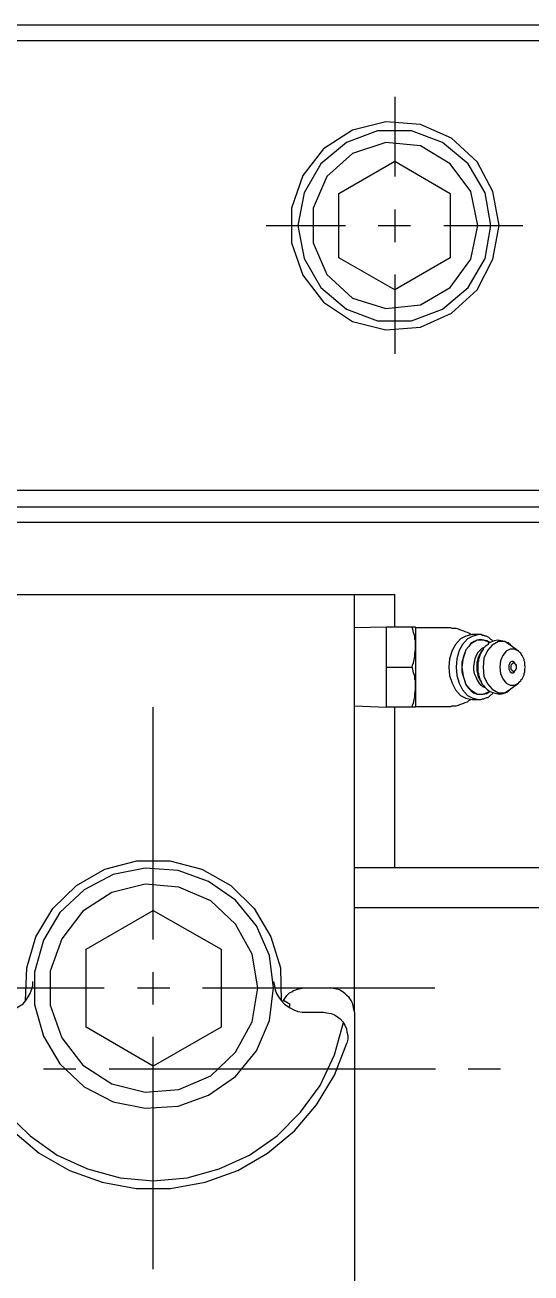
# Model space of a CAD drawing. Header units: millimetres. Extents: x -211 to 45495, y 24 to 52952.
# Drawn here: x 23608.4 to 23671.4, y 28336.5 to 28492 of the extents above; entities that cross this region are included whole.
import ezdxf

# ---------------------------------------------------------------- set-up
doc = ezdxf.new("R2010")
doc.units = ezdxf.units.MM
doc.layers.add('Layer2', color=7, linetype='Continuous')

# ---------------------------------------------------------------- blocks, each defined once
blk = doc.blocks.new('BLKF854')
at = {"layer": 'Layer2', "color": 7, "linetype": 'Continuous', "lineweight": 25}
blk.add_line((23687.41, 28490.04), (23359.4, 28490.04), dxfattribs=at)
blk = doc.blocks.new('BLKF1169')
at = {"layer": 'Layer2', "color": 7, "linetype": 'Continuous', "lineweight": 25}
for p, q in [((23649.17, 28476), (23645.98, 28473.16)), ((23653.3, 28477.38), (23649.17, 28476)), ((23657.61, 28476.95), (23653.3, 28477.38)), ((23661.31, 28474.71), (23657.61, 28476.95)), ((23663.9, 28471.26), (23661.31, 28474.71)), ((23645.98, 28473.16), (23644.26, 28469.2)), ((23664.76, 28467.05), (23663.9, 28471.26)), ((23644.26, 28469.2), (23644.26, 28464.89)), ((23644.26, 28464.89), (23645.98, 28460.93)), ((23661.31, 28459.3), (23663.9, 28462.83)), ((23645.98, 28460.93), (23649.17, 28458)), ((23657.61, 28457.14), (23661.31, 28459.3)), ((23649.17, 28458), (23653.3, 28456.71)), ((23653.3, 28456.71), (23657.61, 28457.14))]:
    blk.add_line(p, q, dxfattribs=at)
blk = doc.blocks.new('BLKF1170')
at = {"layer": 'Layer2', "color": 7, "linetype": 'Continuous', "lineweight": 25}
for p, q in [((23652.27, 28478.84), (23648.4, 28477.38)), ((23656.49, 28478.84), (23652.27, 28478.84)), ((23660.37, 28477.38), (23656.49, 28478.84)), ((23648.4, 28477.38), (23645.21, 28474.71)), ((23663.55, 28474.71), (23660.37, 28477.38)), ((23645.21, 28474.71), (23643.14, 28471.09)), ((23665.7, 28471.09), (23663.55, 28474.71)), ((23643.14, 28471.09), (23642.37, 28467.05)), ((23666.39, 28467.05), (23665.7, 28471.09)), ((23642.37, 28467.05), (23643.14, 28462.91)), ((23643.14, 28462.91), (23645.21, 28459.3)), ((23663.55, 28459.3), (23665.7, 28462.91)), ((23645.21, 28459.3), (23648.4, 28456.63)), ((23660.37, 28456.63), (23663.55, 28459.3)), ((23648.4, 28456.63), (23652.27, 28455.16)), ((23656.49, 28455.16), (23660.37, 28456.63)), ((23652.27, 28455.16), (23656.49, 28455.16))]:
    blk.add_line(p, q, dxfattribs=at)
blk = doc.blocks.new('BLKF1194')
at = {"layer": 'Layer2', "color": 7, "linetype": 'Continuous', "lineweight": 25}
for p, q in [((23670.1, 28413.74), (23670.01, 28413.83)), ((23670.18, 28413.65), (23670.1, 28413.74)), ((23670.27, 28413.48), (23670.18, 28413.65)), ((23670.35, 28413.31), (23670.27, 28413.48)), ((23670.44, 28413.14), (23670.35, 28413.31)), ((23670.53, 28412.97), (23670.44, 28413.14)), ((23670.53, 28412.79), (23670.53, 28412.97)), ((23670.61, 28412.62), (23670.53, 28412.79)), ((23670.61, 28412.19), (23670.61, 28412.62)), ((23670.7, 28412.02), (23670.61, 28412.19))]:
    blk.add_line(p, q, dxfattribs=at)
blk = doc.blocks.new('BLKF1195')
at = {"layer": 'Layer2', "color": 7, "linetype": 'Continuous', "lineweight": 25}
for p, q in [((23665.96, 28414.09), (23665.53, 28413.14)), ((23666.57, 28414.77), (23665.96, 28414.09)), ((23667.34, 28415.2), (23666.57, 28414.77)), ((23668.12, 28415.2), (23667.34, 28415.2)), ((23668.8, 28414.77), (23668.12, 28415.2)), ((23665.53, 28413.14), (23665.45, 28412.02)), ((23665.45, 28412.02), (23665.53, 28410.9)), ((23665.53, 28410.9), (23665.96, 28409.95)), ((23665.96, 28409.95), (23666.57, 28409.26)), ((23666.57, 28409.26), (23667.34, 28408.83)), ((23667.34, 28408.83), (23668.12, 28408.83))]:
    blk.add_line(p, q, dxfattribs=at)
blk = doc.blocks.new('BLKF1196')
at = {"layer": 'Layer2', "color": 7, "linetype": 'Continuous', "lineweight": 25}
for p, q in [((23670.27, 28410.55), (23670.35, 28410.73)), ((23670.35, 28410.73), (23670.44, 28410.9)), ((23670.44, 28410.9), (23670.53, 28411.07)), ((23670.53, 28411.24), (23670.61, 28411.42)), ((23670.53, 28411.07), (23670.53, 28411.24)), ((23670.61, 28411.67), (23670.61, 28411.85)), ((23670.61, 28411.42), (23670.61, 28411.67)), ((23669.84, 28410.04), (23670.01, 28410.21)), ((23670.01, 28410.21), (23670.1, 28410.3)), ((23670.1, 28410.3), (23670.18, 28410.47)), ((23670.18, 28410.47), (23670.27, 28410.55))]:
    blk.add_line(p, q, dxfattribs=at)
blk = doc.blocks.new('BLKF1197')
at = {"layer": 'Layer2', "color": 7, "linetype": 'Continuous', "lineweight": 25}
for p, q in [((23668.29, 28414), (23667.86, 28413.48)), ((23668.8, 28414.26), (23668.29, 28414)), ((23669.32, 28414.26), (23668.8, 28414.26)), ((23669.84, 28414), (23669.32, 28414.26)), ((23667.6, 28412.79), (23667.51, 28412.02)), ((23667.86, 28413.48), (23667.6, 28412.79)), ((23667.51, 28412.02), (23667.6, 28411.24)), ((23667.6, 28411.24), (23667.86, 28410.55)), ((23667.86, 28410.55), (23668.29, 28410.04)), ((23668.29, 28410.04), (23668.8, 28409.78)), ((23668.8, 28409.78), (23669.32, 28409.78))]:
    blk.add_line(p, q, dxfattribs=at)
blk = doc.blocks.new('BLKF1198')
at = {"layer": 'Layer2', "color": 7, "linetype": 'Continuous', "lineweight": 25}
for p, q in [((23664.76, 28412.54), (23664.76, 28411.42)), ((23664.76, 28411.42), (23664.84, 28411.24)), ((23664.84, 28411.24), (23664.84, 28410.98)), ((23664.84, 28410.98), (23664.93, 28410.9)), ((23664.93, 28410.9), (23664.93, 28410.73)), ((23664.93, 28410.73), (23664.93, 28410.64)), ((23664.93, 28410.64), (23665.02, 28410.55)), ((23665.02, 28410.55), (23665.02, 28410.47)), ((23665.02, 28410.47), (23665.1, 28410.38)), ((23665.1, 28410.38), (23665.1, 28410.3)), ((23665.1, 28410.3), (23665.19, 28410.21)), ((23665.19, 28410.21), (23665.19, 28410.12))]:
    blk.add_line(p, q, dxfattribs=at)
blk = doc.blocks.new('BLKF1199')
at = {"layer": 'Layer2', "color": 7, "linetype": 'Continuous', "lineweight": 25}
for p, q in [((23664.76, 28412.54), (23664.76, 28411.42)), ((23664.76, 28411.42), (23664.84, 28410.98)), ((23664.84, 28410.98), (23665.02, 28410.55)), ((23665.02, 28410.55), (23665.02, 28410.47)), ((23665.02, 28410.47), (23665.1, 28410.38)), ((23665.1, 28410.38), (23665.27, 28409.95)), ((23665.27, 28409.95), (23665.53, 28409.69)), ((23665.53, 28409.69), (23665.62, 28409.52)), ((23665.62, 28409.52), (23665.96, 28409.18)), ((23665.96, 28409.18), (23666.31, 28409)), ((23668.37, 28408.92), (23668.72, 28409.18)), ((23666.31, 28409), (23666.74, 28408.83)), ((23666.74, 28408.83), (23667.08, 28408.75)), ((23667.08, 28408.75), (23667.51, 28408.66)), ((23667.51, 28408.66), (23667.94, 28408.75)), ((23667.94, 28408.75), (23668.37, 28408.92))]:
    blk.add_line(p, q, dxfattribs=at)
blk = doc.blocks.new('BLKF1200')
at = {"layer": 'Layer2', "color": 7, "linetype": 'Continuous', "lineweight": 25}
for p, q in [((23667.25, 28415.38), (23666.82, 28415.29)), ((23667.68, 28415.29), (23667.25, 28415.38)), ((23665.27, 28414), (23665.02, 28413.65)), ((23665.45, 28414.26), (23665.27, 28414)), ((23665.7, 28414.6), (23665.45, 28414.34)), ((23665.45, 28414.34), (23665.45, 28414.26)), ((23666.05, 28414.86), (23665.7, 28414.6)), ((23666.39, 28415.12), (23666.05, 28414.95)), ((23666.05, 28414.95), (23666.05, 28414.86)), ((23666.82, 28415.29), (23666.39, 28415.12)), ((23668.12, 28415.2), (23667.68, 28415.29)), ((23668.46, 28415.03), (23668.12, 28415.2)), ((23668.55, 28415.03), (23668.46, 28415.03)), ((23668.89, 28414.77), (23668.55, 28415.03)), ((23665.02, 28413.48), (23664.84, 28413.05)), ((23664.84, 28413.05), (23664.84, 28412.88)), ((23665.02, 28413.65), (23665.02, 28413.48))]:
    blk.add_line(p, q, dxfattribs=at)
blk = doc.blocks.new('BLKF1201')
at = {"layer": 'Layer2', "color": 7, "linetype": 'Continuous', "lineweight": 25}
for p, q in [((23668.72, 28412.45), (23668.63, 28412.28)), ((23668.63, 28412.28), (23668.63, 28412.02)), ((23668.8, 28412.62), (23668.72, 28412.45)), ((23668.98, 28412.71), (23668.8, 28412.62)), ((23669.15, 28412.71), (23668.98, 28412.71)), ((23669.32, 28412.62), (23669.15, 28412.71)), ((23669.58, 28412.28), (23669.41, 28412.45)), ((23669.58, 28412.02), (23669.58, 28412.28)), ((23668.63, 28412.02), (23668.63, 28411.76)), ((23668.63, 28411.76), (23668.72, 28411.59)), ((23668.72, 28411.59), (23668.8, 28411.42)), ((23668.8, 28411.42), (23668.98, 28411.33)), ((23668.98, 28411.33), (23669.15, 28411.33)), ((23669.15, 28411.33), (23669.32, 28411.42)), ((23669.32, 28411.5), (23669.49, 28411.67)), ((23669.32, 28411.42), (23669.32, 28411.5)), ((23669.49, 28411.67), (23669.58, 28411.85)), ((23669.58, 28411.85), (23669.58, 28412.02))]:
    blk.add_line(p, q, dxfattribs=at)
blk = doc.blocks.new('BLKF1202')
at = {"layer": 'Layer2', "color": 7, "linetype": 'Continuous', "lineweight": 25}
for p, q in [((23669.32, 28412.45), (23669.32, 28412.54)), ((23669.41, 28412.45), (23669.32, 28412.45)), ((23669.49, 28412.36), (23669.41, 28412.45)), ((23669.49, 28412.28), (23669.49, 28412.36)), ((23669.58, 28412.19), (23669.49, 28412.28)), ((23669.58, 28412.02), (23669.58, 28412.19))]:
    blk.add_line(p, q, dxfattribs=at)
blk = doc.blocks.new('BLKF1203')
at = {"layer": 'Layer2', "color": 7, "linetype": 'Continuous', "lineweight": 25}
for p, q in [((23669.23, 28411.5), (23669.32, 28411.5)), ((23669.32, 28411.5), (23669.32, 28411.59)), ((23669.32, 28411.59), (23669.41, 28411.59)), ((23669.41, 28411.59), (23669.49, 28411.67)), ((23669.49, 28411.76), (23669.58, 28411.85)), ((23669.49, 28411.67), (23669.49, 28411.76)), ((23669.58, 28411.85), (23669.58, 28411.93))]:
    blk.add_line(p, q, dxfattribs=at)
blk = doc.blocks.new('BLKF1204')
at = {"layer": 'Layer2', "color": 7, "linetype": 'Continuous', "lineweight": 25}
for p, q in [((23668.98, 28412.36), (23668.89, 28412.28)), ((23668.89, 28412.28), (23668.89, 28412.19)), ((23669.06, 28412.45), (23668.98, 28412.36)), ((23669.15, 28412.54), (23669.06, 28412.45)), ((23669.23, 28412.54), (23669.15, 28412.54)), ((23668.89, 28412.19), (23668.89, 28412.02)), ((23668.89, 28412.02), (23668.89, 28411.93)), ((23668.89, 28411.93), (23668.89, 28411.76)), ((23668.89, 28411.76), (23668.98, 28411.67)), ((23668.98, 28411.67), (23669.06, 28411.59)), ((23669.06, 28411.59), (23669.15, 28411.5))]:
    blk.add_line(p, q, dxfattribs=at)
blk = doc.blocks.new('BLKF1205')
at = {"layer": 'Layer2', "color": 7, "linetype": 'Continuous', "lineweight": 25}
for p, q in [((23664.84, 28413.14), (23664.76, 28413.05)), ((23664.76, 28413.05), (23664.76, 28412.97)), ((23664.93, 28413.4), (23664.84, 28413.31)), ((23664.84, 28413.31), (23664.84, 28413.22)), ((23664.84, 28413.22), (23664.84, 28413.14)), ((23665.02, 28413.57), (23664.93, 28413.57)), ((23664.93, 28413.57), (23664.93, 28413.48)), ((23664.93, 28413.48), (23664.93, 28413.4)), ((23665.1, 28413.74), (23665.02, 28413.65)), ((23665.02, 28413.65), (23665.02, 28413.57))]:
    blk.add_line(p, q, dxfattribs=at)
blk = doc.blocks.new('BLKF1206')
at = {"layer": 'Layer2', "color": 7, "linetype": 'Continuous', "lineweight": 25}
for p, q in [((23665.19, 28413.83), (23665.1, 28413.74)), ((23665.27, 28414), (23665.19, 28414)), ((23665.19, 28414), (23665.19, 28413.83)), ((23664.84, 28412.71), (23664.76, 28412.71)), ((23664.76, 28412.71), (23664.76, 28412.62)), ((23664.93, 28413.14), (23664.84, 28413.05)), ((23664.84, 28413.05), (23664.84, 28412.97)), ((23664.84, 28412.97), (23664.84, 28412.88)), ((23664.84, 28412.88), (23664.84, 28412.79)), ((23664.84, 28412.79), (23664.84, 28412.71)), ((23665.02, 28413.4), (23664.93, 28413.31)), ((23664.93, 28413.31), (23664.93, 28413.22)), ((23664.93, 28413.22), (23664.93, 28413.14)), ((23665.1, 28413.65), (23665.02, 28413.57)), ((23665.02, 28413.57), (23665.02, 28413.48)), ((23665.02, 28413.48), (23665.02, 28413.4)), ((23665.1, 28413.74), (23665.1, 28413.65))]:
    blk.add_line(p, q, dxfattribs=at)
blk = doc.blocks.new('BLKF1207')
at = {"layer": 'Layer2', "color": 7, "linetype": 'Continuous', "lineweight": 25}
for p, q in [((23664.76, 28412.79), (23664.67, 28412.79)), ((23664.67, 28412.79), (23664.67, 28411.42)), ((23664.76, 28412.88), (23664.76, 28412.79)), ((23664.67, 28411.42), (23664.76, 28411.24)), ((23664.76, 28411.24), (23664.76, 28411.07)), ((23664.76, 28411.07), (23664.76, 28410.98)), ((23664.76, 28410.98), (23664.84, 28410.81)), ((23664.84, 28410.81), (23664.84, 28410.73)), ((23664.84, 28410.73), (23664.93, 28410.73)), ((23664.93, 28410.73), (23664.93, 28410.64)), ((23664.93, 28410.64), (23664.93, 28410.55)), ((23664.93, 28410.55), (23665.02, 28410.47)), ((23665.02, 28410.47), (23665.02, 28410.38)), ((23665.02, 28410.38), (23665.1, 28410.38))]:
    blk.add_line(p, q, dxfattribs=at)
blk = doc.blocks.new('BLKF1208')
at = {"layer": 'Layer2', "color": 7, "linetype": 'Continuous', "lineweight": 25}
for p, q in [((23664.76, 28413.83), (23664.58, 28413.48)), ((23665.02, 28414.09), (23664.76, 28413.83)), ((23665.27, 28414.34), (23665.02, 28414.09)), ((23665.62, 28414.52), (23665.27, 28414.34)), ((23664.33, 28412.62), (23664.24, 28412.1)), ((23664.41, 28413.05), (23664.33, 28412.62)), ((23664.58, 28413.48), (23664.41, 28413.05)), ((23664.24, 28412.1), (23664.24, 28411.67)), ((23664.24, 28411.67), (23664.33, 28411.24)), ((23664.33, 28411.24), (23664.5, 28410.81)), ((23664.5, 28410.81), (23664.67, 28410.38)), ((23664.67, 28410.38), (23664.93, 28410.04)), ((23664.93, 28410.04), (23664.93, 28409.95)), ((23664.93, 28409.95), (23665.02, 28409.95)), ((23665.02, 28409.95), (23665.1, 28409.87)), ((23665.1, 28409.87), (23665.1, 28409.78)), ((23665.1, 28409.78), (23665.19, 28409.78)), ((23665.19, 28409.78), (23665.27, 28409.69)), ((23665.27, 28409.69), (23665.36, 28409.61)), ((23665.36, 28409.61), (23665.45, 28409.61)), ((23665.45, 28409.61), (23665.53, 28409.52))]:
    blk.add_line(p, q, dxfattribs=at)
blk = doc.blocks.new('BLKF1209')
at = {"layer": 'Layer2', "color": 7, "linetype": 'Continuous', "lineweight": 25}
for p, q in [((23664.76, 28412.88), (23664.84, 28413.31)), ((23664.84, 28413.31), (23664.93, 28413.4)), ((23664.93, 28413.4), (23665.1, 28413.74))]:
    blk.add_line(p, q, dxfattribs=at)
blk = doc.blocks.new('BLKF1210')
at = {"layer": 'Layer2', "color": 7, "linetype": 'Continuous', "lineweight": 25}
for p, q in [((23664.67, 28412.54), (23664.67, 28412.62)), ((23664.67, 28412.1), (23664.67, 28412.54)), ((23664.67, 28411.67), (23664.67, 28412.1)), ((23664.67, 28411.59), (23664.67, 28411.67)), ((23664.76, 28411.24), (23664.67, 28411.59)), ((23664.84, 28410.81), (23664.76, 28411.24)), ((23664.84, 28410.73), (23664.84, 28410.81)), ((23664.93, 28410.64), (23664.84, 28410.73)), ((23665.1, 28410.3), (23664.93, 28410.64))]:
    blk.add_line(p, q, dxfattribs=at)
blk = doc.blocks.new('BLKF1211')
at = {"layer": 'Layer2', "color": 7, "linetype": 'Continuous', "lineweight": 25}
for p, q in [((23664.67, 28415.38), (23663.98, 28414.95)), ((23665.53, 28415.38), (23664.67, 28415.38)), ((23666.31, 28415.03), (23665.53, 28415.38)), ((23663.29, 28414.17), (23662.95, 28413.22)), ((23663.98, 28414.95), (23663.29, 28414.17)), ((23662.95, 28413.22), (23662.78, 28412.02)), ((23662.78, 28412.02), (23662.95, 28410.9)), ((23662.95, 28410.9), (23663.29, 28409.87)), ((23663.29, 28409.87), (23663.9, 28409.18)), ((23663.9, 28409.18), (23664.67, 28408.66)), ((23664.67, 28408.66), (23665.45, 28408.66))]:
    blk.add_line(p, q, dxfattribs=at)
blk = doc.blocks.new('BLKF1212')
at = {"layer": 'Layer2', "color": 7, "linetype": 'Continuous', "lineweight": 25}
for p, q in [((23662.6, 28415.55), (23662, 28414.86)), ((23663.29, 28415.89), (23662.6, 28415.55)), ((23664.07, 28416.07), (23663.29, 28415.89)), ((23661.57, 28414.09), (23661.23, 28413.05)), ((23662, 28414.86), (23661.57, 28414.09)), ((23661.23, 28413.05), (23661.14, 28412.02)), ((23661.14, 28412.02), (23661.23, 28410.98)), ((23661.23, 28410.98), (23661.57, 28410.04)), ((23661.57, 28410.04), (23662, 28409.18)), ((23662, 28409.18), (23662.6, 28408.49)), ((23662.6, 28408.49), (23663.29, 28408.14))]:
    blk.add_line(p, q, dxfattribs=at)
blk = doc.blocks.new('BLKF1213')
at = {"layer": 'Layer2', "color": 7, "linetype": 'Continuous', "lineweight": 25}
for p, q in [((23663.47, 28415.55), (23662.86, 28414.86)), ((23664.15, 28415.89), (23663.47, 28415.55)), ((23664.93, 28416.07), (23664.15, 28415.89)), ((23665.1, 28416.07), (23664.93, 28416.07)), ((23665.19, 28416.07), (23665.1, 28416.07)), ((23665.36, 28415.98), (23665.19, 28416.07)), ((23665.53, 28415.98), (23665.36, 28415.98)), ((23665.7, 28415.89), (23665.53, 28415.98)), ((23665.79, 28415.89), (23665.7, 28415.89)), ((23665.96, 28415.81), (23665.79, 28415.89)), ((23666.13, 28415.72), (23665.96, 28415.81)), ((23666.22, 28415.64), (23666.13, 28415.72)), ((23666.39, 28415.46), (23666.22, 28415.64)), ((23666.57, 28415.38), (23666.39, 28415.46)), ((23666.65, 28415.2), (23666.57, 28415.38)), ((23662.43, 28414.09), (23662.17, 28413.05)), ((23662.86, 28414.86), (23662.43, 28414.09)), ((23662.17, 28413.05), (23662.09, 28412.02)), ((23662.09, 28412.02), (23662.17, 28410.98)), ((23662.17, 28410.98), (23662.43, 28410.04)), ((23662.43, 28410.04), (23662.86, 28409.18)), ((23662.86, 28409.18), (23663.47, 28408.49)), ((23663.47, 28408.49), (23664.15, 28408.14))]:
    blk.add_line(p, q, dxfattribs=at)
blk = doc.blocks.new('BLKF1214')
at = {"layer": 'Layer2', "color": 7, "linetype": 'Continuous', "lineweight": 25}
for p, q in [((23664.93, 28407.97), (23665.19, 28407.97)), ((23665.19, 28407.97), (23665.36, 28408.06)), ((23665.36, 28408.06), (23665.53, 28408.06)), ((23665.53, 28408.06), (23665.7, 28408.14)), ((23665.7, 28408.14), (23665.88, 28408.23)), ((23665.88, 28408.23), (23665.96, 28408.23)), ((23665.96, 28408.23), (23666.13, 28408.32)), ((23666.13, 28408.32), (23666.31, 28408.49)), ((23666.31, 28408.49), (23666.39, 28408.57)), ((23666.39, 28408.57), (23666.57, 28408.66))]:
    blk.add_line(p, q, dxfattribs=at)
blk = doc.blocks.new('BLKF1215')
at = {"layer": 'Layer2', "color": 7, "linetype": 'Continuous', "lineweight": 25}
for p, q in [((23664.67, 28415.38), (23664.33, 28415.2)), ((23665.1, 28415.46), (23664.67, 28415.38)), ((23665.53, 28415.38), (23665.1, 28415.46)), ((23665.88, 28415.29), (23665.53, 28415.38)), ((23663.29, 28414.17), (23663.12, 28413.65)), ((23663.64, 28414.6), (23663.29, 28414.17)), ((23663.9, 28414.95), (23663.64, 28414.6)), ((23664.33, 28415.2), (23663.9, 28414.95)), ((23666.31, 28415.03), (23665.88, 28415.29)), ((23662.95, 28413.14), (23662.78, 28412.62)), ((23662.78, 28412.62), (23662.78, 28412.02)), ((23663.12, 28413.65), (23662.95, 28413.14)), ((23662.78, 28412.02), (23662.78, 28411.42)), ((23662.78, 28411.42), (23662.95, 28410.9)), ((23662.95, 28410.9), (23663.12, 28410.38)), ((23663.12, 28410.38), (23663.29, 28409.87)), ((23663.29, 28409.87), (23663.55, 28409.43)), ((23663.55, 28409.43), (23663.9, 28409.09)), ((23663.9, 28409.09), (23664.24, 28408.83)), ((23664.24, 28408.83), (23664.67, 28408.66)), ((23664.67, 28408.66), (23665.1, 28408.66)), ((23665.1, 28408.66), (23665.45, 28408.66)), ((23665.45, 28408.66), (23665.88, 28408.75))]:
    blk.add_line(p, q, dxfattribs=at)
blk = doc.blocks.new('BLKF1216')
at = {"layer": 'Layer2', "color": 7, "linetype": 'Continuous', "lineweight": 25}
for p, q in [((23656.92, 28413.74), (23657.01, 28414.17)), ((23656.58, 28412.02), (23656.66, 28412.45)), ((23656.66, 28412.45), (23656.75, 28412.45)), ((23656.75, 28412.54), (23656.83, 28412.97)), ((23656.75, 28412.45), (23656.75, 28412.54)), ((23656.83, 28412.97), (23656.92, 28413.4)), ((23656.92, 28413.4), (23656.92, 28413.74))]:
    blk.add_line(p, q, dxfattribs=at)
blk = doc.blocks.new('BLKF1217')
at = {"layer": 'Layer2', "color": 7, "linetype": 'Continuous', "lineweight": 25}
for p, q in [((23656.75, 28411.33), (23656.66, 28411.76)), ((23656.92, 28410.9), (23656.75, 28411.33)), ((23656.92, 28410.47), (23656.92, 28410.9)), ((23657.01, 28410.38), (23656.92, 28410.47)), ((23657.01, 28409.52), (23657.01, 28410.38))]:
    blk.add_line(p, q, dxfattribs=at)
blk = doc.blocks.new('BLKF1218')
at = {"layer": 'Layer2', "color": 7, "linetype": 'Continuous', "lineweight": 25}
for p, q in [((23656.75, 28416.32), (23656.66, 28416.75)), ((23656.92, 28415.89), (23656.75, 28416.32)), ((23656.92, 28415.46), (23656.92, 28415.89)), ((23657.01, 28415.38), (23656.92, 28415.46)), ((23657.01, 28414.52), (23657.01, 28415.38))]:
    blk.add_line(p, q, dxfattribs=at)
blk = doc.blocks.new('BLKF1219')
at = {"layer": 'Layer2', "color": 7, "linetype": 'Continuous', "lineweight": 25}
for p, q in [((23656.92, 28408.75), (23657.01, 28409.18)), ((23656.75, 28407.54), (23656.83, 28407.97)), ((23656.83, 28407.97), (23656.92, 28408.32)), ((23656.92, 28408.32), (23656.92, 28408.75)), ((23656.58, 28407.02), (23656.66, 28407.45)), ((23656.66, 28407.45), (23656.75, 28407.45)), ((23656.75, 28407.45), (23656.75, 28407.54))]:
    blk.add_line(p, q, dxfattribs=at)
blk = doc.blocks.new('BLKF1220')
at = {"layer": 'Layer2', "color": 7, "linetype": 'Continuous', "lineweight": 25}
for p, q in [((23661.57, 28416.84), (23661.4, 28416.93)), ((23661.83, 28416.84), (23661.57, 28416.84)), ((23662.09, 28416.84), (23661.83, 28416.84)), ((23662.35, 28416.75), (23662.09, 28416.84)), ((23662.52, 28416.67), (23662.35, 28416.75)), ((23662.78, 28416.58), (23662.52, 28416.67)), ((23663.03, 28416.5), (23662.78, 28416.58)), ((23663.21, 28416.41), (23663.03, 28416.5)), ((23663.47, 28416.32), (23663.21, 28416.41)), ((23663.64, 28416.24), (23663.47, 28416.32)), ((23663.9, 28416.07), (23663.64, 28416.24))]:
    blk.add_line(p, q, dxfattribs=at)
blk = doc.blocks.new('BLKF1221')
at = {"layer": 'Layer2', "color": 7, "linetype": 'Continuous', "lineweight": 25}
for p, q in [((23663.03, 28407.54), (23663.21, 28407.63)), ((23663.21, 28407.63), (23663.47, 28407.71)), ((23663.47, 28407.71), (23663.64, 28407.88)), ((23661.14, 28407.11), (23661.4, 28407.11)), ((23661.4, 28407.11), (23661.57, 28407.2)), ((23661.57, 28407.2), (23662.09, 28407.2)), ((23662.09, 28407.2), (23662.35, 28407.28)), ((23662.35, 28407.28), (23662.52, 28407.37)), ((23662.52, 28407.37), (23662.78, 28407.45)), ((23662.78, 28407.45), (23663.03, 28407.54))]:
    blk.add_line(p, q, dxfattribs=at)
blk = doc.blocks.new('BLKF1340')
at = {"layer": 'Layer2', "color": 7, "linetype": 'Continuous', "lineweight": 25}
for p, q in [((23600.34, 28365.17), (23601.89, 28361.21)), ((23601.89, 28361.21), (23604.05, 28357.51)), ((23644.69, 28357.51), (23646.93, 28361.21)), ((23604.05, 28357.51), (23606.89, 28354.24)), ((23641.94, 28354.24), (23644.69, 28357.51)), ((23606.89, 28354.24), (23610.16, 28351.48)), ((23638.58, 28351.48), (23641.94, 28354.24)), ((23610.16, 28351.48), (23613.95, 28349.33)), ((23634.88, 28349.33), (23638.58, 28351.48)), ((23613.95, 28349.33), (23618, 28347.86)), ((23630.83, 28347.86), (23634.88, 28349.33)), ((23618, 28347.86), (23622.22, 28347.09)), ((23622.22, 28347.09), (23626.52, 28347.09)), ((23626.52, 28347.09), (23630.83, 28347.86))]:
    blk.add_line(p, q, dxfattribs=at)
blk = doc.blocks.new('BLKF1341')
at = {"layer": 'Layer2', "color": 7, "linetype": 'Continuous', "lineweight": 25}
for p, q in [((23600.77, 28367.76), (23601.89, 28363.71)), ((23601.89, 28363.71), (23603.62, 28359.92)), ((23645.12, 28359.92), (23646.93, 28363.71)), ((23603.62, 28359.92), (23606.03, 28356.56)), ((23642.71, 28356.56), (23645.12, 28359.92)), ((23606.03, 28356.56), (23609.04, 28353.63)), ((23639.78, 28353.63), (23642.71, 28356.56)), ((23609.04, 28353.63), (23612.4, 28351.22)), ((23636.34, 28351.22), (23639.78, 28353.63)), ((23612.4, 28351.22), (23616.19, 28349.5)), ((23632.55, 28349.5), (23636.34, 28351.22)), ((23616.19, 28349.5), (23620.24, 28348.38)), ((23628.59, 28348.38), (23632.55, 28349.5)), ((23620.24, 28348.38), (23624.37, 28348.04)), ((23624.37, 28348.04), (23628.59, 28348.38))]:
    blk.add_line(p, q, dxfattribs=at)
blk = doc.blocks.new('BLKF1342')
at = {"layer": 'Layer2', "color": 7, "linetype": 'Continuous', "lineweight": 25}
for p, q in [((23639.35, 28372.84), (23639.44, 28372.32)), ((23639.44, 28372.32), (23639.53, 28371.8)), ((23639.53, 28371.8), (23639.7, 28371.37)), ((23639.7, 28371.37), (23639.96, 28370.94)), ((23639.96, 28370.94), (23640.3, 28370.51)), ((23640.3, 28370.51), (23640.64, 28370.08)), ((23640.64, 28370.08), (23640.99, 28369.82)), ((23640.99, 28369.82), (23641.42, 28369.56)), ((23641.42, 28369.56), (23641.85, 28369.31)), ((23641.85, 28369.31), (23642.37, 28369.13)), ((23642.37, 28369.13), (23642.88, 28369.05))]:
    blk.add_line(p, q, dxfattribs=at)
blk = doc.blocks.new('BLKF1343')
at = {"layer": 'Layer2', "color": 7, "linetype": 'Continuous', "lineweight": 25}
for p, q in [((23609.21, 28371.8), (23609.39, 28372.32)), ((23608.18, 28370.08), (23608.52, 28370.51)), ((23608.52, 28370.51), (23608.78, 28370.94)), ((23608.78, 28370.94), (23609.04, 28371.37)), ((23609.04, 28371.37), (23609.21, 28371.8)), ((23605.42, 28369.05), (23605.94, 28369.05)), ((23605.94, 28369.05), (23606.46, 28369.13)), ((23606.46, 28369.13), (23606.89, 28369.31)), ((23606.89, 28369.31), (23607.32, 28369.56)), ((23607.32, 28369.56), (23607.75, 28369.82)), ((23607.75, 28369.82), (23608.18, 28370.08))]:
    blk.add_line(p, q, dxfattribs=at)
blk = doc.blocks.new('BLKF1345')
at = {"layer": 'Layer2', "color": 7, "linetype": 'Continuous', "lineweight": 25}
for p, q in [((23645.55, 28369.05), (23645.98, 28368.96)), ((23645.98, 28368.96), (23646.5, 28368.88)), ((23646.5, 28368.88), (23646.93, 28368.7)), ((23646.93, 28368.7), (23647.28, 28368.44)), ((23647.28, 28368.44), (23647.62, 28368.19)), ((23647.62, 28368.19), (23647.96, 28367.84)), ((23647.96, 28367.84), (23648.22, 28367.41)), ((23648.22, 28367.41), (23648.4, 28366.98)), ((23648.4, 28366.98), (23648.48, 28366.55)), ((23648.48, 28366.55), (23648.57, 28366.12)), ((23648.57, 28366.12), (23648.57, 28365.69))]:
    blk.add_line(p, q, dxfattribs=at)
blk = doc.blocks.new('BLKF1346')
at = {"layer": 'Layer2', "color": 7, "linetype": 'Continuous', "lineweight": 25}
for p, q in [((23618.34, 28386.87), (23622.3, 28387.91)), ((23622.3, 28387.91), (23626.44, 28387.91)), ((23626.44, 28387.91), (23630.4, 28386.87)), ((23614.81, 28384.81), (23618.34, 28386.87)), ((23630.4, 28386.87), (23634.01, 28384.81)), ((23611.88, 28381.96), (23614.81, 28384.81)), ((23634.01, 28384.81), (23636.94, 28381.96)), ((23609.73, 28378.43), (23611.88, 28381.96)), ((23636.94, 28381.96), (23639.01, 28378.43)), ((23608.61, 28374.56), (23609.73, 28378.43)), ((23639.01, 28378.43), (23640.21, 28374.56)), ((23608.44, 28370.43), (23608.61, 28374.56))]:
    blk.add_line(p, q, dxfattribs=at)
blk = doc.blocks.new('BLKF1382')
at = {"layer": 'Layer2', "color": 7, "linetype": 'Continuous', "lineweight": 25}
for p, q in [((23641.33, 28369.74), (23641.25, 28369.74)), ((23641.42, 28369.99), (23641.33, 28369.91)), ((23641.33, 28369.91), (23641.33, 28369.74))]:
    blk.add_line(p, q, dxfattribs=at)
blk = doc.blocks.new('BLKF1383')
at = {"layer": 'Layer2', "color": 7, "linetype": 'Continuous', "lineweight": 25}
for p, q in [((23642.11, 28371.8), (23642.28, 28371.89)), ((23642.28, 28371.89), (23642.37, 28371.89)), ((23642.37, 28371.89), (23642.71, 28371.98)), ((23640.56, 28370.51), (23640.82, 28370.86)), ((23640.82, 28370.86), (23640.99, 28371.11)), ((23640.99, 28371.11), (23641.08, 28371.2)), ((23641.08, 28371.2), (23641.33, 28371.46)), ((23641.33, 28371.46), (23641.68, 28371.63)), ((23641.68, 28371.63), (23641.76, 28371.63)), ((23641.76, 28371.72), (23642.11, 28371.8)), ((23641.76, 28371.63), (23641.76, 28371.72))]:
    blk.add_line(p, q, dxfattribs=at)
blk = doc.blocks.new('BLKF1390')
at = {"layer": 'Layer2', "color": 7, "linetype": 'Continuous', "lineweight": 25}
for p, q in [((23647.19, 28371.89), (23646.76, 28371.98)), ((23647.53, 28371.8), (23647.19, 28371.89)), ((23647.88, 28371.63), (23647.53, 28371.8)), ((23648.22, 28371.37), (23647.88, 28371.63)), ((23648.48, 28371.11), (23648.22, 28371.37)), ((23648.74, 28370.86), (23648.48, 28371.11)), ((23649, 28370.51), (23648.74, 28370.86)), ((23649.17, 28370.17), (23649, 28370.51)), ((23649.26, 28369.82), (23649.17, 28370.17)), ((23649.34, 28369.39), (23649.26, 28369.82)), ((23649.43, 28369.05), (23649.34, 28369.39))]:
    blk.add_line(p, q, dxfattribs=at)
blk = doc.blocks.new('BLKF1449')
at = {"layer": 'Layer2', "color": 7, "linetype": 'Continuous', "lineweight": 25}
for p, q in [((23619.37, 28386.18), (23615.76, 28384.29)), ((23623.34, 28386.96), (23619.37, 28386.18)), ((23627.47, 28386.7), (23623.34, 28386.96)), ((23631.26, 28385.32), (23627.47, 28386.7)), ((23615.76, 28384.29), (23612.74, 28381.45)), ((23634.62, 28383), (23631.26, 28385.32)), ((23637.2, 28379.81), (23634.62, 28383)), ((23612.74, 28381.45), (23610.68, 28378)), ((23638.84, 28376.11), (23637.2, 28379.81)), ((23610.68, 28378), (23609.56, 28374.04)), ((23639.35, 28372.06), (23638.84, 28376.11)), ((23609.56, 28374.04), (23609.56, 28369.99)), ((23609.56, 28369.99), (23610.68, 28366.03)), ((23637.2, 28364.23), (23638.84, 28368.01)), ((23610.68, 28366.03), (23612.74, 28362.59)), ((23634.62, 28361.04), (23637.2, 28364.23)), ((23612.74, 28362.59), (23615.76, 28359.75)), ((23631.26, 28358.71), (23634.62, 28361.04)), ((23615.76, 28359.75), (23619.37, 28357.85)), ((23619.37, 28357.85), (23623.34, 28357.08)), ((23627.47, 28357.34), (23631.26, 28358.71)), ((23623.34, 28357.08), (23627.47, 28357.34))]:
    blk.add_line(p, q, dxfattribs=at)
blk = doc.blocks.new('BLKF1450')
at = {"layer": 'Layer2', "color": 7, "linetype": 'Continuous', "lineweight": 25}
for p, q in [((23623.34, 28384.98), (23619.2, 28383.95)), ((23627.56, 28384.63), (23623.34, 28384.98)), ((23631.52, 28382.91), (23627.56, 28384.63)), ((23619.2, 28383.95), (23615.59, 28381.62)), ((23634.62, 28379.98), (23631.52, 28382.91)), ((23615.59, 28381.62), (23613, 28378.18)), ((23636.68, 28376.28), (23634.62, 28379.98)), ((23613, 28378.18), (23611.54, 28374.13)), ((23637.37, 28372.06), (23636.68, 28376.28)), ((23611.54, 28374.13), (23611.54, 28369.91)), ((23611.54, 28369.91), (23613, 28365.86)), ((23634.62, 28364.05), (23636.68, 28367.84)), ((23613, 28365.86), (23615.59, 28362.42)), ((23631.52, 28361.12), (23634.62, 28364.05)), ((23615.59, 28362.42), (23619.2, 28360.09)), ((23627.56, 28359.4), (23631.52, 28361.12)), ((23619.2, 28360.09), (23623.34, 28359.06)), ((23623.34, 28359.06), (23627.56, 28359.4))]:
    blk.add_line(p, q, dxfattribs=at)
blk = doc.blocks.new('BLKF1470')
at = {"layer": 'Layer2', "color": 7, "linetype": 'Continuous', "lineweight": 25}
for p, q in [((23653.3, 28479.96), (23649.17, 28478.93)), ((23657.61, 28479.62), (23653.3, 28479.96)), ((23661.48, 28477.9), (23657.61, 28479.62)), ((23649.17, 28478.93), (23645.55, 28476.6)), ((23664.67, 28474.97), (23661.48, 28477.9)), ((23645.55, 28476.6), (23642.97, 28473.25)), ((23666.65, 28471.26), (23664.67, 28474.97)), ((23642.97, 28473.25), (23641.59, 28469.2)), ((23667.43, 28467.05), (23666.65, 28471.26)), ((23641.59, 28469.2), (23641.59, 28464.89)), ((23641.59, 28464.89), (23642.97, 28460.85)), ((23664.67, 28459.04), (23666.65, 28462.83)), ((23642.97, 28460.85), (23645.55, 28457.49)), ((23661.48, 28456.11), (23664.67, 28459.04)), ((23645.55, 28457.49), (23649.17, 28455.08)), ((23657.61, 28454.39), (23661.48, 28456.11)), ((23649.17, 28455.08), (23653.3, 28454.04)), ((23653.3, 28454.04), (23657.61, 28454.39))]:
    blk.add_line(p, q, dxfattribs=at)
blk = doc.blocks.new('BLKF800')
at = {"layer": 'Layer2', "color": 7, "linetype": 'Continuous', "lineweight": 25}
for p, q in [((23296.36, 28492.02), (23689.39, 28492.02)), ((23654.42, 28483.06), (23654.42, 28473.16)), ((23647.45, 28471.01), (23654.42, 28475.05)), ((23654.42, 28475.05), (23661.31, 28471.01)), ((23647.45, 28463), (23647.45, 28471.01)), ((23661.31, 28471.01), (23661.31, 28463)), ((23654.42, 28469.03), (23654.42, 28464.98)), ((23638.41, 28467.05), (23648.31, 28467.05)), ((23652.36, 28467.05), (23656.4, 28467.05)), ((23660.54, 28467.05), (23670.35, 28467.05)), ((23663.9, 28462.83), (23664.76, 28467.05)), ((23665.7, 28462.91), (23666.39, 28467.05)), ((23666.65, 28462.83), (23667.43, 28467.05)), ((23654.42, 28459.04), (23647.45, 28463)), ((23661.31, 28463), (23654.42, 28459.04)), ((23654.42, 28460.93), (23654.42, 28451.03)), ((23359.4, 28434.06), (23687.41, 28434.06)), ((23296.36, 28432), (23689.39, 28432)), ((23674.4, 28430.02), (23369.39, 28430.02)), ((23534.38, 28421.06), (23654.42, 28421.06)), ((23649.43, 28369.05), (23649.43, 28421.06)), ((23654.42, 28417.01), (23654.42, 28421.06)), ((23653.39, 28417.01), (23649.43, 28416.93)), ((23653.39, 28407.02), (23653.39, 28417.01)), ((23657.01, 28417.01), (23653.39, 28417.01)), ((23656.66, 28416.75), (23656.58, 28417.01)), ((23657.01, 28417.01), (23657.01, 28407.02)), ((23661.14, 28416.93), (23657.01, 28416.93)), ((23661.4, 28416.93), (23661.14, 28416.93)), ((23664.93, 28416.07), (23664.07, 28416.07)), ((23657.01, 28414.17), (23657.01, 28414.52)), ((23665.27, 28414), (23665.1, 28413.74)), ((23665.1, 28413.74), (23665.19, 28413.91)), ((23669.84, 28414), (23668.8, 28414.77)), ((23670.01, 28413.83), (23669.84, 28414)), ((23664.67, 28412.62), (23664.76, 28412.88)), ((23664.76, 28412.97), (23664.76, 28412.88)), ((23664.84, 28412.88), (23664.76, 28412.54)), ((23664.76, 28412.62), (23664.76, 28412.54)), ((23669.32, 28412.54), (23669.23, 28412.54)), ((23669.41, 28412.45), (23669.32, 28412.54)), ((23653.39, 28412.02), (23656.58, 28412.02)), ((23656.66, 28411.76), (23656.58, 28412.02)), ((23669.15, 28411.5), (23669.23, 28411.5)), ((23669.58, 28411.93), (23669.58, 28412.02)), ((23670.61, 28411.85), (23670.7, 28412.02)), ((23657.01, 28409.18), (23657.01, 28409.52)), ((23665.1, 28410.38), (23665.1, 28410.3)), ((23665.1, 28410.3), (23665.27, 28410.04)), ((23665.19, 28410.12), (23665.27, 28410.04)), ((23665.53, 28409.52), (23665.62, 28409.52)), ((23668.12, 28408.83), (23668.8, 28409.26)), ((23668.72, 28409.18), (23668.89, 28409.26)), ((23668.8, 28409.26), (23669.84, 28410.04)), ((23669.32, 28409.78), (23669.84, 28410.04)), ((23663.29, 28408.14), (23664.07, 28407.97)), ((23663.64, 28407.88), (23663.9, 28407.97)), ((23664.07, 28407.97), (23664.93, 28407.97)), ((23664.15, 28408.14), (23664.93, 28407.97)), ((23665.45, 28408.66), (23666.22, 28409)), ((23665.88, 28408.75), (23666.22, 28409)), ((23666.57, 28408.66), (23666.65, 28408.83)), ((23624.37, 28378.09), (23624.37, 28407.02)), ((23649.43, 28407.2), (23653.39, 28407.02)), ((23657.01, 28407.02), (23653.39, 28407.02)), ((23654.42, 28387.05), (23654.42, 28407.02)), ((23657.01, 28407.11), (23661.14, 28407.11)), ((23649.43, 28387.05), (23743.38, 28387.05)), ((23616.02, 28376.88), (23624.37, 28381.71)), ((23624.37, 28381.71), (23632.81, 28376.88)), ((23743.38, 28382.05), (23649.43, 28382.05)), ((23616.02, 28367.15), (23616.02, 28376.88)), ((23632.81, 28376.88), (23632.81, 28367.15)), ((23624.37, 28369.99), (23624.37, 28374.04)), ((23640.21, 28374.56), (23640.3, 28370.43)), ((23589.41, 28372.06), (23618.26, 28372.06)), ((23609.39, 28372.32), (23609.39, 28372.84)), ((23622.39, 28372.06), (23626.44, 28372.06)), ((23630.48, 28372.06), (23659.42, 28372.06)), ((23636.68, 28367.84), (23637.37, 28372.06)), ((23638.84, 28368.01), (23639.35, 28372.06)), ((23642.71, 28371.98), (23643.14, 28372.06)), ((23643.14, 28372.06), (23646.41, 28372.06)), ((23646.76, 28371.98), (23646.41, 28372.06)), ((23640.56, 28370.43), (23640.47, 28370.43)), ((23640.47, 28370.43), (23640.47, 28370.34)), ((23640.56, 28370.51), (23640.56, 28370.43)), ((23641.42, 28369.99), (23640.56, 28370.51)), ((23641.25, 28369.74), (23641.25, 28369.65)), ((23642.88, 28369.05), (23643.4, 28369.05)), ((23643.4, 28369.05), (23645.55, 28369.05)), ((23649.43, 28369.05), (23649.43, 28214.99)), ((23646.93, 28363.71), (23648.05, 28367.76)), ((23624.37, 28362.33), (23616.02, 28367.15)), ((23632.81, 28367.15), (23624.37, 28362.33)), ((23624.37, 28337.01), (23624.37, 28365.95)), ((23648.57, 28365.69), (23648.48, 28365.17)), ((23646.93, 28361.21), (23648.48, 28365.17)), ((23610.68, 28361.99), (23614.72, 28361.99)), ((23618.86, 28361.99), (23659.5, 28361.99)), ((23663.55, 28361.99), (23667.6, 28361.99))]:
    blk.add_line(p, q, dxfattribs=at)
for name in ['BLKF854', 'BLKF1470', 'BLKF1170', 'BLKF1169', 'BLKF1220', 'BLKF1218', 'BLKF1212', 'BLKF1213', 'BLKF1215', 'BLKF1211', 'BLKF1200', 'BLKF1216', 'BLKF1208', 'BLKF1206', 'BLKF1195', 'BLKF1197', 'BLKF1194', 'BLKF1207', 'BLKF1210', 'BLKF1205', 'BLKF1209', 'BLKF1198', 'BLKF1199', 'BLKF1201', 'BLKF1204', 'BLKF1202', 'BLKF1217', 'BLKF1203', 'BLKF1196', 'BLKF1219', 'BLKF1221', 'BLKF1214', 'BLKF1346', 'BLKF1449', 'BLKF1450', 'BLKF1343', 'BLKF1342', 'BLKF1383', 'BLKF1390', 'BLKF1382', 'BLKF1345', 'BLKF1341', 'BLKF1340']:
    blk.add_blockref(name, (0, 0), dxfattribs=at)

msp = doc.modelspace()

# ---------------------------------------------------------------- block references
at = {"layer": 'Layer2', "color": 7, "linetype": 'Continuous', "lineweight": 25}
msp.add_blockref('BLKF800', (0, 0), dxfattribs=at)

doc.saveas('drawing.dxf')
